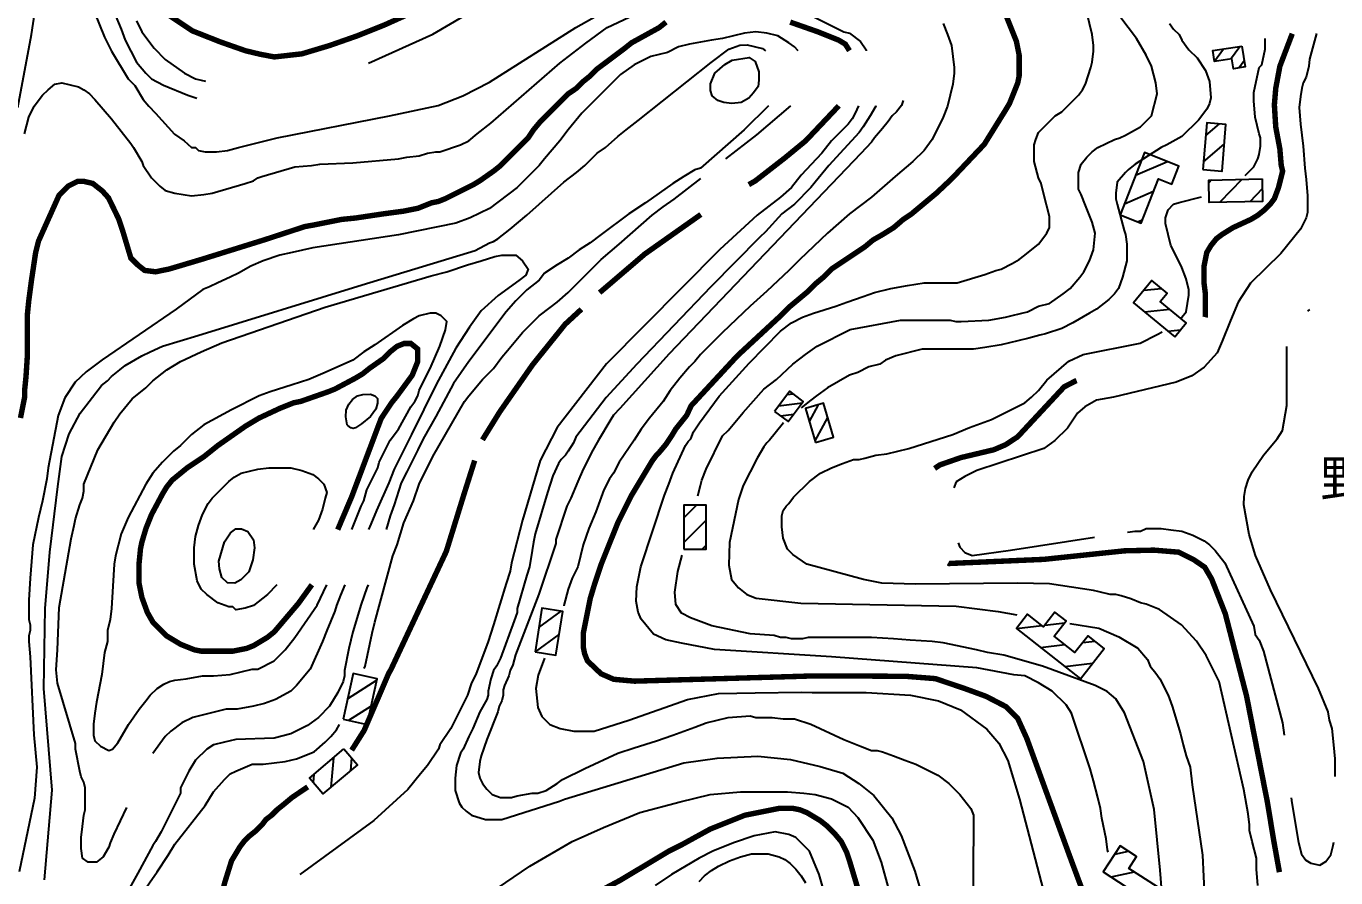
# Model space of a CAD drawing. Extents: x 35515948 to 35520624, y 3302916 to 3308279.
# Drawn here: x 35517389 to 35517992, y 3304804 to 3305196 of the extents above; entities that cross this region are included whole.
import ezdxf

# ---------------------------------------------------------------- set-up
doc = ezdxf.new("R2010")
doc.units = 0
doc.header["$LTSCALE"] = 10000
doc.header["$MEASUREMENT"] = 0
for name, color, linetype in [('2113', 7, 'CONTINUOUS'), ('8111', 34, 'CONTINUOUS'), ('8112', 34, 'CONTINUOUS')]:
    doc.layers.add(name, color=color, linetype=linetype)
doc.styles.add('仿宋体', font='')
doc.styles.get('仿宋体').set_extended_font_data('文鼎CS仿宋体')

msp = doc.modelspace()

# ---------------------------------------------------------------- linework, layer by layer
at = {"layer": '2113', "linetype": 'Continuous', "ltscale": 0.005}
for p, q in [((35517936.3, 3305179.5), (35517940.44, 3305185.16)), ((35517943.74, 3305180.48), (35517948.01, 3305186.33)), ((35517947.47, 3305176.42), (35517949.96, 3305179.82)), ((35517932.28, 3305145.38), (35517938.58, 3305150.69)), ((35517931.25, 3305133.18), (35517940.84, 3305141.28)), ((35517914.71, 3305133.26), (35517900, 3305126.86)), ((35517934.94, 3305124.84), (35517933.71, 3305123.55)), ((35517948.83, 3305125.11), (35517938.71, 3305114.58)), ((35517939.59, 3305128.89), (35517939.81, 3305129.08)), ((35517908.31, 3305119.57), (35517894.82, 3305113.7)), ((35517916.74, 3305123.24), (35517916.28, 3305123.04)), ((35517958.32, 3305120.81), (35517952.59, 3305114.85)), ((35517903.13, 3305106.41), (35517901.15, 3305105.55)), ((35517903.74, 3305074.08), (35517911.88, 3305074.86)), ((35517904.02, 3305064.2), (35517915.7, 3305065.31)), ((35517914.77, 3305055.31), (35517920.68, 3305055.87)), ((35517735.67, 3305020.81), (35517746.6, 3305022.32)), ((35517739.63, 3305026.05), (35517742.29, 3305026.42)), ((35517749.85, 3305013.66), (35517754.07, 3305021.39)), ((35517736.49, 3305016.23), (35517742.63, 3305017.08)), ((35517752.44, 3305004.8), (35517758.29, 3305015.48)), ((35517760.72, 3305006.32), (35517760.89, 3305006.62)), ((35517691.98, 3304969.38), (35517697.81, 3304975.21)), ((35517691.98, 3304957.89), (35517702.37, 3304968.28)), ((35517700.48, 3304954.91), (35517702.37, 3304956.8)), ((35517625.3, 3304918.79), (35517635.56, 3304926.29)), ((35517845.16, 3304918.34), (35517856.88, 3304919.75)), ((35517858.14, 3304919.9), (35517867.41, 3304921.01)), ((35517623.74, 3304907.6), (35517634.64, 3304915.56)), ((35517856.28, 3304909.6), (35517867.46, 3304910.95)), ((35517875.66, 3304911.93), (35517881.26, 3304912.61)), ((35517867.41, 3304900.87), (35517880.21, 3304902.41)), ((35517537.27, 3304886), (35517550.8, 3304894.67)), ((35517537.78, 3304876.11), (35517548.2, 3304882.79)), ((35517530.69, 3304858.81), (35517529.53, 3304845.33)), ((35517539.05, 3304858.82), (35517538.55, 3304852.92)), ((35517521.67, 3304851.22), (35517521.35, 3304847.49)), ((35517890.43, 3304814.5), (35517896.72, 3304815.84)), ((35517888.7, 3304804.04), (35517899.42, 3304806.32))]:
    msp.add_line(p, q, dxfattribs=at)
for points in [[(35517948.92, 3305186.48), (35517950.41, 3305176.88), (35517945.02, 3305176.04), (35517944.32, 3305180.58), (35517936.33, 3305179.33), (35517935.54, 3305184.4)], [(35517930.95, 3305129.62), (35517939.79, 3305128.88), (35517941.61, 3305150.44), (35517932.77, 3305151.18)], [(35517892.89, 3305108.79), (35517902.57, 3305104.99), (35517910.56, 3305125.29), (35517916.61, 3305122.91), (35517919.88, 3305131.23), (35517904.15, 3305137.42)], [(35517958.23, 3305125.29), (35517958.43, 3305114.97), (35517933.88, 3305114.49), (35517933.68, 3305124.82)], [(35517918.01, 3305052.63), (35517923.29, 3305059.03), (35517911.34, 3305068.92), (35517914.48, 3305072.71), (35517907.42, 3305078.54), (35517899, 3305068.35)], [(35517733.77, 3305018.3), (35517739.99, 3305013.59), (35517747, 3305022.85), (35517740.78, 3305027.56)], [(35517752.69, 3305003.96), (35517760.95, 3305006.39), (35517756.37, 3305022.06), (35517748.1, 3305019.64)], [(35517691.98, 3304954.91), (35517702.37, 3304954.91), (35517702.37, 3304975.21), (35517691.98, 3304975.21)], [(35517623.57, 3304907.62), (35517633.17, 3304906.13), (35517636.29, 3304926.18), (35517626.68, 3304927.67)], [(35517874.58, 3304895.24), (35517885.56, 3304909.23), (35517878.13, 3304915.07), (35517872.05, 3304907.34), (35517862.54, 3304914.81), (35517868.08, 3304921.86), (35517862.88, 3304925.94), (35517857.59, 3304919.19), (35517850.29, 3304924.92), (35517845.13, 3304918.36)], [(35517535.23, 3304876.66), (35517546.33, 3304874.24), (35517550.92, 3304895.24), (35517539.82, 3304897.66)], [(35517535.58, 3304862.94), (35517541.75, 3304855.62), (35517525.81, 3304842.19), (35517519.65, 3304849.51)], [(35517905.84, 3304792.92), (35517910.06, 3304799.43), (35517896.92, 3304807.95), (35517900.46, 3304813.41), (35517892.9, 3304818.31), (35517885.14, 3304806.34)]]:
    msp.add_lwpolyline(points, close=True, dxfattribs=at)
at = {"layer": '8111', "linetype": 'Continuous', "ltscale": 0.005}
for points, elevation in [([(35517385.48, 3305158.18), (35517391.78, 3305191.88), (35517394.62, 3305211.09)], 440), ([(35517416.5, 3305212.75), (35517425.39, 3305190.52), (35517428.57, 3305184.17), (35517436.19, 3305171.47), (35517439.36, 3305168.3), (35517443.17, 3305161.95), (35517445.71, 3305158.77), (35517448.89, 3305155.6), (35517457.62, 3305145.98), (35517462.08, 3305142.91), (35517465.4, 3305139.72), (35517467.3, 3305139.72), (35517468.57, 3305138.45), (35517471.75, 3305137.82), (35517476.83, 3305137.82), (35517481.91, 3305138.45), (35517486.99, 3305139.72), (35517504.77, 3305144.17), (35517556.49, 3305154.39), (35517578.88, 3305159.12), (35517590.22, 3305163.53), (35517602.52, 3305169.83), (35517642.24, 3305195.02), (35517665.56, 3305208.25)], 440), ([(35517546.8, 3305178.62), (35517576.45, 3305191.99), (35517609.84, 3305211.6)], 430), ([(35517745.44, 3305203.22), (35517765.76, 3305193.06), (35517768.3, 3305192.43), (35517773.38, 3305188.62), (35517775.94, 3305184.67), (35517776.01, 3305184.35)], 445), ([(35517388.56, 3305146.07), (35517390.47, 3305153.69), (35517393.01, 3305158.77), (35517396.82, 3305163.85), (35517399.36, 3305166.39), (35517402.53, 3305168.93), (35517405.71, 3305169.57), (35517413.33, 3305167.66), (35517415.87, 3305166.39), (35517418.41, 3305164.49), (35517420.95, 3305161.95), (35517428.57, 3305153.06), (35517437.46, 3305141.63), (35517438.73, 3305139.72), (35517442.54, 3305133.37), (35517443.17, 3305131.47), (35517446.98, 3305125.75), (35517450.79, 3305121.94), (35517453.33, 3305120.04), (35517457.78, 3305118.77), (35517465.4, 3305117.5), (35517471.11, 3305118.13), (35517474.92, 3305118.77), (35517490.16, 3305123.21), (35517493.97, 3305124.48), (35517495.88, 3305125.75), (35517497.78, 3305126.39), (35517513.02, 3305130.83), (35517520.65, 3305131.47), (35517524.45, 3305132.1), (35517539.7, 3305132.74), (35517560.65, 3305134.64), (35517564.46, 3305135.28), (35517570.17, 3305135.91), (35517573.98, 3305137.18), (35517577.8, 3305137.82), (35517579.7, 3305137.82), (35517589.23, 3305140.99), (35517593.03, 3305142.9), (35517596.84, 3305146.07), (35517603.15, 3305150.93), (35517634.99, 3305178.65), (35517646.96, 3305187.78), (35517656.74, 3305195.02), (35517666.82, 3305199.75)], 445), ([(35517429.84, 3305201.95), (35517433.01, 3305194.33), (35517434.92, 3305189.25), (35517440, 3305179.09), (35517444.44, 3305174.01), (35517446.98, 3305171.47), (35517452.54, 3305168.46), (35517463.77, 3305163.9), (35517467.79, 3305162.48)], 435), ([(35517440, 3305198.14), (35517442.54, 3305193.06), (35517448.25, 3305185.44), (35517453.33, 3305180.36), (35517462.22, 3305174.01), (35517467.3, 3305171.47), (35517469.84, 3305170.84), (35517471.86, 3305170.25)], 430), ([(35517811.48, 3305196.87), (35517813.38, 3305191.79), (35517815.28, 3305186.71), (35517815.92, 3305181.63), (35517816.55, 3305176.55), (35517816.55, 3305174.01), (35517815.92, 3305168.93), (35517813.38, 3305158.77), (35517811.48, 3305153.69), (35517806.4, 3305143.53), (35517802.59, 3305138.45), (35517797.51, 3305133.37), (35517789.25, 3305126.39), (35517778.45, 3305116.86), (35517773.38, 3305113.05), (35517768.3, 3305109.24), (35517763.22, 3305104.8), (35517758.13, 3305100.35), (35517745.44, 3305088.29), (35517740.35, 3305083.21), (35517730.2, 3305073.68), (35517722.58, 3305066.7), (35517709.88, 3305054.63), (35517704.8, 3305049.55), (35517699.72, 3305044.47), (35517697.17, 3305041.3), (35517694.63, 3305038.76), (35517690.19, 3305033.68), (35517685.74, 3305027.96), (35517682.57, 3305022.88), (35517676.22, 3305015.26), (35517672.41, 3305010.18), (35517669.23, 3305005.1), (35517662.25, 3304994.94), (35517659.71, 3304989.86), (35517657.8, 3304987.32), (35517655.27, 3304982.24), (35517653.36, 3304977.16), (35517651.45, 3304972.08), (35517648.28, 3304964.46), (35517645.74, 3304956.84), (35517643.2, 3304946.68), (35517640.66, 3304941.6), (35517638.76, 3304936.52), (35517636.85, 3304928.9), (35517636.83, 3304928.86)], 430), ([(35517887.3, 3304815.41), (35517887.04, 3304816.51), (35517886.41, 3304821.59), (35517884.5, 3304831.11), (35517883.87, 3304835.56), (35517882.59, 3304840.64), (35517880.69, 3304848.26), (35517879.08, 3304853.74), (35517870.53, 3304879.37), (35517867.99, 3304883.18), (35517861.64, 3304889.53), (35517855.29, 3304893.34), (35517848.94, 3304896.52), (35517843.93, 3304897.11), (35517826.9, 3304900.26), (35517760.07, 3304905.3), (35517706.16, 3304908.76), (35517691.03, 3304911.6), (35517683.77, 3304913.17), (35517678.1, 3304915.69), (35517672.42, 3304922.62), (35517671, 3304925.82), (35517670.16, 3304930.91), (35517670.47, 3304937.59), (35517672.17, 3304946.81), (35517683.2, 3304979.7), (35517685.11, 3304984.78), (35517687.02, 3304989.86), (35517692.73, 3305002.56), (35517694, 3305004.47), (35517695.27, 3305005.74), (35517696.54, 3305008.91), (35517699.3, 3305013.06), (35517708.31, 3305025.36), (35517722.09, 3305040.52), (35517736.55, 3305055.27), (35517741.62, 3305059.08), (35517746.7, 3305061.62), (35517751.78, 3305063.52), (35517761.95, 3305066.7), (35517767.02, 3305068.6), (35517774.65, 3305071.14), (35517779.73, 3305073.05), (35517787.34, 3305074.95), (35517794.97, 3305076.22), (35517802.59, 3305077.49), (35517817.83, 3305077.49), (35517830.52, 3305081.3), (35517835.6, 3305083.21), (35517838.15, 3305083.84), (35517843.23, 3305086.38), (35517846.4, 3305088.29), (35517848.94, 3305090.19), (35517855.29, 3305095.27), (35517859.1, 3305100.35), (35517860.37, 3305102.89), (35517860.37, 3305107.97), (35517857.83, 3305118.13), (35517856.56, 3305123.21), (35517855.29, 3305125.75), (35517853.38, 3305133.37), (35517853.38, 3305140.99), (35517854.02, 3305143.53), (35517855.29, 3305146.71), (35517862.91, 3305154.33), (35517866.09, 3305156.23), (35517873.7, 3305163.85), (35517875.61, 3305166.39), (35517876.88, 3305168.93), (35517879.42, 3305176.55), (35517880.05, 3305179.09), (35517880.69, 3305184.17), (35517880.69, 3305186.71), (35517880.05, 3305191.79), (35517877.52, 3305201.95)], 420), ([(35517698.48, 3304979.5), (35517699.72, 3304984.15), (35517700.35, 3304986.69), (35517702.26, 3304991.77), (35517709.88, 3305007.01), (35517712.41, 3305009.55), (35517719.4, 3305017.8), (35517728.92, 3305028.6), (35517734.64, 3305033.04), (35517742.26, 3305040.03), (35517745.44, 3305042.57), (35517747.98, 3305044.47), (35517753.47, 3305048.36), (35517768.63, 3305055.99), (35517791.79, 3305060.35), (35517809.57, 3305060.35), (35517814.65, 3305060.35), (35517817.19, 3305059.71), (35517819.73, 3305059.71), (35517832.43, 3305060.35), (35517840.05, 3305061.62), (35517842.59, 3305062.25), (35517847.67, 3305063.52), (35517850.21, 3305064.16), (35517855.29, 3305066.7), (35517860.37, 3305067.97), (35517866.72, 3305072.41), (35517869.9, 3305074.95), (35517874.34, 3305080.03), (35517876.24, 3305082.57), (35517878.78, 3305087.65), (35517880.69, 3305092.73), (35517881.33, 3305100.35), (35517880.05, 3305105.43), (35517876.88, 3305113.05), (35517874.98, 3305118.13), (35517873.7, 3305120.67), (35517873.7, 3305128.29), (35517874.98, 3305132.1), (35517877.52, 3305135.28), (35517880.05, 3305137.82), (35517882.59, 3305139.72), (35517890.22, 3305143.53), (35517892.76, 3305144.17), (35517895.3, 3305145.44), (35517902.28, 3305149.25), (35517907.36, 3305154.33), (35517909.9, 3305164.49), (35517909.27, 3305169.57), (35517907.36, 3305177.19), (35517904.82, 3305182.27), (35517900.38, 3305189.89), (35517896.56, 3305194.97), (35517892.76, 3305200.05)], 415), ([(35517915.62, 3305196.87), (35517917.52, 3305194.33), (35517920.06, 3305191.79), (35517921.33, 3305189.25), (35517924.51, 3305184.81), (35517928.31, 3305181), (35517932.12, 3305175.28), (35517934.03, 3305170.2), (35517934.66, 3305162.58), (35517934.03, 3305160.04), (35517932.76, 3305157.5), (35517928.95, 3305152.42), (35517921.33, 3305144.8), (35517914.34, 3305140.99), (35517911.8, 3305139.72), (35517899.74, 3305132.1), (35517896.56, 3305129.56), (35517895.3, 3305128.29), (35517891.48, 3305123.85), (35517890.85, 3305118.77), (35517890.85, 3305116.23), (35517891.48, 3305113.69), (35517894.66, 3305101.62), (35517895.3, 3305099.72), (35517895.93, 3305095.27), (35517895.93, 3305087.65), (35517894.02, 3305080.03), (35517892.12, 3305074.95), (35517890.22, 3305072.41), (35517887.67, 3305069.87), (35517881.96, 3305065.43), (35517878.78, 3305063.52), (35517871.16, 3305059.08), (35517866.09, 3305056.54), (35517858.47, 3305054), (35517855.92, 3305053.36), (35517850.84, 3305052.09), (35517845.77, 3305050.82), (35517838.15, 3305048.92), (35517830.52, 3305047.65), (35517825.45, 3305047.01), (35517823.85, 3305047.01), (35517801.7, 3305046.98), (35517789.62, 3305043.91), (35517784.8, 3305041.93), (35517782.27, 3305040.03), (35517777.19, 3305038.76), (35517772.1, 3305036.22), (35517768.3, 3305034.95), (35517758.13, 3305029.23), (35517753.05, 3305025.42), (35517750.52, 3305023.52), (35517746.06, 3305019.92)], 410), ([(35517744.69, 3305184.35), (35517742.9, 3305186.08), (35517740.35, 3305187.98), (35517735.27, 3305191.16), (35517730.2, 3305192.43), (35517725.12, 3305193.06), (35517720.03, 3305192.43), (35517709.88, 3305189.89), (35517704.8, 3305189.25), (35517694.63, 3305187.35), (35517689.55, 3305186.08), (35517684.48, 3305183.54), (35517676.85, 3305181.63), (35517669.23, 3305177.82), (35517662.88, 3305173.38), (35517645.1, 3305155.6), (35517638.76, 3305147.98), (35517634.95, 3305142.9), (35517627.96, 3305134.64), (35517625.42, 3305131.47), (35517615.26, 3305121.31), (35517602.56, 3305111.78), (35517593.67, 3305107.34), (35517587.09, 3305104.98), (35517560.61, 3305099.62), (35517521.21, 3305093.64), (35517511.75, 3305091.46), (35517506.04, 3305090.19), (35517498.42, 3305087.65), (35517492.7, 3305085.11), (35517486.99, 3305081.94), (35517483.18, 3305080.03), (35517477.46, 3305077.49), (35517473.65, 3305075.59), (35517470.66, 3305074.43), (35517458.36, 3305065.3), (35517424.32, 3305041.99), (35517416.92, 3305036.59), (35517411.83, 3305031.82), (35517407.06, 3305024.51), (35517403.99, 3305016.45), (35517399.36, 3304992.4), (35517398.72, 3304987.32), (35517396.82, 3304977.16), (35517394.91, 3304969.54), (35517392.37, 3304956.84), (35517391.1, 3304941.6), (35517390.47, 3304931.44), (35517390.47, 3304922.55), (35517391.1, 3304920.01), (35517391.1, 3304917.47), (35517390.47, 3304914.93), (35517390.47, 3304912.39), (35517391.16, 3304905.37), (35517392.75, 3304869.43), (35517394.24, 3304854.59), (35517393.07, 3304840.28), (35517386.02, 3304806.35)], 455), ([(35517983.35, 3305192.19), (35517980.1, 3305180.44), (35517979.75, 3305177.19), (35517978.48, 3305172.11), (35517977.21, 3305169.57), (35517976.58, 3305167.03), (35517975.94, 3305163.22), (35517975.3, 3305158.14), (35517975.94, 3305150.52), (35517976.58, 3305145.44), (35517977.21, 3305140.36), (35517977.84, 3305130.2), (35517978.48, 3305125.12), (35517979.12, 3305117.5), (35517979.12, 3305109.88), (35517978.48, 3305107.34), (35517975.94, 3305102.26), (35517966.85, 3305090.97), (35517952.86, 3305077.3), (35517947.24, 3305068.6), (35517943.63, 3305060.12), (35517939.92, 3305050.58), (35517937.49, 3305045.29), (35517931.55, 3305038.61), (35517925.93, 3305034.69), (35517918.62, 3305031.82), (35517889.79, 3305024.83), (35517881.94, 3305023.45), (35517876.64, 3305020.38), (35517873.25, 3305017.51), (35517868.69, 3305010.52), (35517862.86, 3305004.9), (35517857.77, 3305001.29), (35517826.93, 3304991.12), (35517821.31, 3304988.36), (35517817.39, 3304985.82), (35517816.3, 3304983.15)], 395), ([(35517950.39, 3305126.92), (35517950.54, 3305127.02), (35517954.35, 3305130.83), (35517956.26, 3305134.64), (35517956.89, 3305136.55), (35517957.52, 3305140.36), (35517957.52, 3305144.17), (35517956.89, 3305146.07), (35517954.98, 3305153.69), (35517954.35, 3305161.31), (35517954.35, 3305165.12), (35517956.89, 3305176.55), (35517958.16, 3305177.82), (35517959.64, 3305184.99), (35517959.64, 3305190.04)], 405), ([(35517793.02, 3305161.47), (35517792.16, 3305159.13), (35517789.88, 3305156.23), (35517787.98, 3305154.33), (35517786.08, 3305151.79), (35517783.53, 3305148.61), (35517779.73, 3305144.17), (35517778.45, 3305142.26), (35517773.48, 3305137.1), (35517685.22, 3305044.81), (35517662.52, 3305019.62), (35517659.71, 3305016.53), (35517658.44, 3305014.63), (35517652.73, 3305005.1), (35517649.55, 3304999.39), (35517647.65, 3304995.58), (35517645.74, 3304991.77), (35517643.2, 3304986.05), (35517640.02, 3304978.43), (35517638.12, 3304974.62), (35517633.04, 3304959.38), (35517633.04, 3304957.48), (35517625.32, 3304934.2), (35517614.61, 3304906.21), (35517613.35, 3304901.6), (35517612.09, 3304899.06), (35517611.45, 3304896.52), (35517609.55, 3304892.07), (35517608.91, 3304890.17), (35517608.91, 3304887.63), (35517608.27, 3304885.09), (35517607.01, 3304882.55), (35517606.37, 3304880.01), (35517601.29, 3304867.31), (35517598.75, 3304859.69), (35517598.12, 3304857.15), (35517597.48, 3304852.07), (35517598.12, 3304849.53), (35517599.38, 3304846.99), (35517601.29, 3304844.45), (35517603.83, 3304841.91), (35517607.64, 3304840.64), (35517612.72, 3304840.64), (35517615.26, 3304841.27), (35517622.24, 3304842.54), (35517624.78, 3304842.54), (35517628.59, 3304843.81), (35517633.67, 3304846.99), (35517636.22, 3304848.89), (35517646.38, 3304853.97), (35517661.62, 3304860.96), (35517669.23, 3304863.5), (35517679.4, 3304866.67), (35517687.02, 3304869.21), (35517692.09, 3304871.12), (35517697.17, 3304873.02), (35517702.26, 3304874.93), (35517712.41, 3304877.47), (35517722.58, 3304878.1), (35517725.12, 3304877.47), (35517727.66, 3304877.47), (35517732.73, 3304877.47), (35517737.81, 3304876.83), (35517742.9, 3304876.83), (35517750.52, 3304874.29), (35517765.76, 3304867.31), (35517773.38, 3304864.13), (35517778.45, 3304862.23), (35517780.99, 3304862.23), (35517783.53, 3304861.59), (35517788.62, 3304859.69), (35517793.7, 3304857.78), (35517798.77, 3304855.88), (35517808.94, 3304850.8), (35517814.02, 3304846.99), (35517819.09, 3304841.91), (35517824.17, 3304835.56), (35517825.45, 3304832.38), (35517825.43, 3304828.15), (35517825.11, 3304787.83)], 435), ([(35517772.41, 3305158.98), (35517770.84, 3305155.6), (35517769.56, 3305153.06), (35517767.66, 3305150.52), (35517760.04, 3305142.9), (35517755.59, 3305137.18), (35517753.05, 3305134.64), (35517746.07, 3305127.02), (35517741.62, 3305121.31), (35517736.55, 3305116.86), (35517725.75, 3305108.61), (35517708.53, 3305092.77), (35517656.48, 3305040.2), (35517633.69, 3305010.83), (35517625.85, 3304995.68), (35517617.8, 3304968.27), (35517612.72, 3304948.59), (35517612.09, 3304944.78), (35517610.18, 3304939.06), (35517604.47, 3304920.01), (35517601.92, 3304912.39), (35517596.21, 3304897.15), (35517594.3, 3304893.34), (35517592.4, 3304887.63), (35517584.78, 3304872.39), (35517579.7, 3304864.77), (35517579.06, 3304862.86), (35517573.98, 3304855.24), (35517570.81, 3304851.43), (35517565.05, 3304844.22), (35517549.29, 3304830.05), (35517515.24, 3304805.16)], 445), ([(35517711.4, 3305134.55), (35517725.7, 3305145.67), (35517741.31, 3305158.98)], 455), ([(35517544.95, 3304899.89), (35517545.41, 3304900.96), (35517548.59, 3304916.2), (35517549.85, 3304921.28), (35517558.11, 3304951.76), (35517560.02, 3304956.84), (35517563.19, 3304967), (35517567.63, 3304977.16), (35517570.17, 3304984.78), (35517576.52, 3304997.48), (35517591.13, 3305022.88), (35517593.03, 3305025.42), (35517599.38, 3305033.04), (35517604.47, 3305038.12), (35517608.27, 3305043.2), (35517610.81, 3305046.38), (35517617.8, 3305054.63), (35517625.42, 3305062.25), (35517630.5, 3305066.06), (35517633.67, 3305068.6), (35517638.76, 3305073.05), (35517653.99, 3305088.29), (35517662.25, 3305095.27), (35517677.49, 3305108.61), (35517682.57, 3305112.42), (35517687.54, 3305115.99), (35517699.87, 3305125.58)], 455), ([(35517920.63, 3305060.93), (35517921.33, 3305061.62), (35517923.23, 3305064.16), (35517924.51, 3305071.78), (35517924.51, 3305074.32), (35517923.23, 3305079.4), (35517921.33, 3305084.48), (35517918.79, 3305089.56), (35517916.25, 3305094.64), (35517913.71, 3305104.8), (35517913.71, 3305107.34), (35517914.98, 3305111.15), (35517917.52, 3305113.69), (35517920.05, 3305114.43), (35517930.34, 3305117.05)], 405), ([(35517979.35, 3305064.4), (35517980.2, 3305065.24)], 395), ([(35517956.26, 3304800), (35517955.62, 3304807.62), (35517955.62, 3304812.7), (35517953.72, 3304820.32), (35517952.45, 3304825.4), (35517952.45, 3304827.94), (35517951.81, 3304833.02), (35517949.8, 3304844.19), (35517938.45, 3304893.96), (35517932.46, 3304905.93), (35517928.05, 3304912.55), (35517921.11, 3304920.11), (35517911.02, 3304927.04), (35517904.82, 3304929.54), (35517902.28, 3304930.17), (35517897.84, 3304932.08), (35517893.39, 3304933.35), (35517890.85, 3304933.98), (35517888.31, 3304933.98), (35517883.23, 3304935.25), (35517880.56, 3304935.89), (35517860.32, 3304938.97), (35517845.69, 3304939.29), (35517798.63, 3304938.75), (35517783.15, 3304939.29), (35517774.78, 3304940.98), (35517748.61, 3304947.95), (35517742.26, 3304952.4), (35517739.72, 3304954.94), (35517737.81, 3304960.02), (35517737.18, 3304965.1), (35517737.18, 3304970.18), (35517737.81, 3304972.72), (35517739.09, 3304974.62), (35517740.35, 3304975.89), (35517742.55, 3304978.82), (35517749.88, 3304986.05), (35517754.96, 3304989.86), (35517760.04, 3304992.4), (35517765.12, 3304994.31), (35517770.2, 3304996.21), (35517772.74, 3304996.21), (35517775.28, 3304996.85), (35517780.36, 3304998.12), (35517785.44, 3304998.75), (35517795.6, 3305001.29), (35517805.76, 3305004.47), (35517815.92, 3305007.64), (35517823.54, 3305010.82), (35517828.62, 3305012.72), (35517833.7, 3305014.63), (35517848.94, 3305022.25), (35517852.12, 3305024.79), (35517855.29, 3305027.96), (35517859.15, 3305032.67), (35517869.33, 3305041.36), (35517875.8, 3305044.44), (35517902.08, 3305049.74), (35517909.93, 3305053.66), (35517912.26, 3305054.95)], 405), ([(35517991.86, 3304850.27), (35517991.81, 3304850.8), (35517991.81, 3304858.42), (35517991.18, 3304864.77), (35517990.55, 3304872.39), (35517989.27, 3304876.2), (35517988.64, 3304880.01), (35517984.16, 3304890.81), (35517962.09, 3304936.17), (35517955.16, 3304951.92), (35517952.32, 3304961.69), (35517949.8, 3304975.23), (35517949.91, 3304979.07), (35517950.54, 3304982.88), (35517951.81, 3304986.69), (35517953.72, 3304990.5), (35517958.8, 3304998.12), (35517965.15, 3305005.74), (35517967.69, 3305009.55), (35517969.59, 3305020.98), (35517969.59, 3305024.79), (35517969.59, 3305048.15)], 395), ([(35517737.98, 3305013.12), (35517734.01, 3305008.28), (35517731.47, 3305005.1), (35517730.2, 3305003.83), (35517728.92, 3305001.93), (35517725.75, 3304996.85), (35517719.4, 3304984.15), (35517717.19, 3304977.75), (35517713.09, 3304957.9), (35517712.78, 3304947.51), (35517714.04, 3304940.89), (35517717.19, 3304937.11), (35517720.98, 3304933.96), (35517725.39, 3304932.39), (35517745.95, 3304930.06), (35517817.39, 3304928.58), (35517836.79, 3304926.14), (35517845.3, 3304924.62)], 410), ([(35517896.27, 3304962.7), (35517899.74, 3304963.19), (35517902.28, 3304963.19), (35517904.82, 3304964.46), (35517907.36, 3304964.46), (35517911.8, 3304964.46), (35517916.25, 3304963.83), (35517921.33, 3304963.19), (35517926.41, 3304961.29), (35517931.49, 3304958.75), (35517934.03, 3304956.84), (35517936.57, 3304954.3), (35517941.02, 3304948.59), (35517954.35, 3304919.38), (35517954.98, 3304915.57), (35517956.89, 3304913.03), (35517958.8, 3304907.95), (35517967.69, 3304874.93), (35517968.34, 3304869.21)], 395), ([(35517818.27, 3304957.78), (35517819.09, 3304955.82), (35517821.31, 3304953.28), (35517824.7, 3304951.9), (35517842.41, 3304954.44), (35517881.07, 3304960.37)], 395), ([(35517913.5, 3304779.96), (35517911.29, 3304807.05), (35517908.55, 3304834.98), (35517903.57, 3304857.13), (35517894.88, 3304879.5), (35517890.85, 3304885.97), (35517886.92, 3304889.36), (35517881.41, 3304892.12), (35517857.2, 3304900.96), (35517839.41, 3304906.04), (35517831.8, 3304907.31), (35517826.72, 3304908.58), (35517811.48, 3304911.76), (35517806.4, 3304912.39), (35517796.23, 3304913.03), (35517788.62, 3304913.66), (35517778.45, 3304914.3), (35517760.67, 3304914.3), (35517756.23, 3304914.3), (35517751.78, 3304914.3), (35517749.24, 3304914.3), (35517746.7, 3304913.66), (35517741.62, 3304913.66), (35517739.09, 3304914.3), (35517736.55, 3304914.3), (35517733.54, 3304915.12), (35517722.62, 3304915.96), (35517704.92, 3304919.67), (35517695.17, 3304923.28), (35517690.93, 3304925.5), (35517688.39, 3304929.43), (35517687.86, 3304935.04), (35517689.23, 3304944.58), (35517691.25, 3304952.2)], 415), ([(35517869.75, 3304920.64), (35517883, 3304918.51), (35517892.33, 3304914.59), (35517901.02, 3304909.29), (35517905.45, 3304904.14), (35517906.73, 3304900.96), (35517909.27, 3304897.79), (35517911.17, 3304895.25), (35517914.98, 3304887.63), (35517916.88, 3304882.55), (35517920.7, 3304869.85), (35517921.97, 3304864.77), (35517923.23, 3304859.69), (35517925.14, 3304854.61), (35517926.11, 3304846.42), (35517930.84, 3304813.98), (35517931.79, 3304794.45)], 410), ([(35517627.88, 3304904.66), (35517625, 3304896.88), (35517623.94, 3304890.74), (35517624.79, 3304882.04), (35517626.7, 3304877.91), (35517630.3, 3304874.2), (35517635.07, 3304872.29), (35517641.32, 3304871.13), (35517650.76, 3304871.13), (35517666.66, 3304876.21), (35517693.69, 3304885.75), (35517708, 3304888.51), (35517724.85, 3304888.83), (35517746.16, 3304889.04), (35517751.15, 3304888.9), (35517775.94, 3304888.9), (35517796.4, 3304887.66), (35517809.33, 3304885.12), (35517819.4, 3304880.98), (35517831.49, 3304871.98), (35517837, 3304865.51), (35517841.24, 3304857.67), (35517846.55, 3304839.81), (35517860.11, 3304788.15)], 430), ([(35517442.54, 3304796.19), (35517449.52, 3304806.35), (35517454.6, 3304813.97), (35517457.78, 3304819.05), (35517471.75, 3304836.83), (35517475.56, 3304843.18), (35517480.64, 3304848.89), (35517483.18, 3304851.43), (35517485.72, 3304852.7), (35517493.34, 3304855.88), (35517498.42, 3304855.88), (35517508.58, 3304857.15), (35517513.66, 3304858.42), (35517521.91, 3304861.59), (35517526.99, 3304866.04), (35517529.53, 3304868.58), (35517532.08, 3304871.75), (35517533.59, 3304874.16)], 455), ([(35517971.67, 3304840.37), (35517971.94, 3304838.06), (35517975.01, 3304819.82), (35517976.39, 3304814.52), (35517978.4, 3304811.66), (35517980.63, 3304810.28), (35517984.87, 3304809.44), (35517987.62, 3304811.13), (35517989.85, 3304814.21), (35517991.02, 3304818.44), (35517991.24, 3304819.97)], 395), ([(35517756.23, 3304798.73), (35517754.33, 3304805.08), (35517751.78, 3304811.43), (35517749.88, 3304815.87), (35517743.53, 3304822.22), (35517740.35, 3304823.49), (35517734.01, 3304824.76), (35517724.48, 3304822.86), (35517714.95, 3304819.68), (35517705.43, 3304815.87), (35517699.08, 3304812.7), (35517686.38, 3304805.08), (35517678.76, 3304800)], 455)]:
    msp.add_lwpolyline(points, dxfattribs=dict(at, elevation=elevation))
at = {"layer": '8111', "linetype": 'Continuous', "ltscale": 0.005, "flags": 128}
for points, elevation in [([(35517397.77, 3304802.64), (35517401.24, 3304843.91), (35517397.41, 3304890.69), (35517398.1, 3304927.58), (35517400.18, 3304953.48), (35517403.82, 3304983.7), (35517405.64, 3304997.47), (35517409.1, 3305007.95), (35517414.12, 3305017.56), (35517424, 3305030.21), (35517426.66, 3305032.41), (35517428.57, 3305034.31), (35517432.38, 3305037.49), (35517434.92, 3305039.39), (35517442.54, 3305043.84), (35517446.35, 3305045.74), (35517452.06, 3305048.28), (35517468.25, 3305053.32), (35517543.9, 3305076.63), (35517595.92, 3305092.38), (35517602.56, 3305095.91), (35517604.47, 3305096.54), (35517606.37, 3305097.81), (35517612.09, 3305102.26), (35517615.9, 3305105.43), (35517619.7, 3305108.61), (35517625.42, 3305113.69), (35517631.13, 3305118.77), (35517636.85, 3305123.85), (35517642.56, 3305128.29), (35517646.38, 3305131.47), (35517652.09, 3305137.18), (35517655.9, 3305139.72), (35517661.62, 3305144.8), (35517665.42, 3305147.98), (35517671.02, 3305152.17), (35517704.67, 3305178.9), (35517712.72, 3305185.05), (35517717.74, 3305186.95), (35517721.21, 3305187.12), (35517728.31, 3305185.31), (35517729.57, 3305184.35)], 460), ([(35517780.43, 3305158.98), (35517780.36, 3305158.77), (35517777.82, 3305154.33), (35517774.65, 3305149.25), (35517772.74, 3305146.71), (35517765.76, 3305139.09), (35517758.77, 3305131.47), (35517752.42, 3305123.85), (35517750.52, 3305121.31), (35517742.9, 3305113.69), (35517737.18, 3305109.24), (35517729.56, 3305100.99), (35517727.02, 3305098.45), (35517704.45, 3305075.68), (35517670.4, 3305040.09), (35517656.22, 3305024.66), (35517642.35, 3305006.39), (35517641.3, 3305003.83), (35517638.76, 3305000.02), (35517637.48, 3304998.12), (35517635.58, 3304996.21), (35517634.31, 3304994.31), (35517631.77, 3304988.59), (35517629.23, 3304980.97), (35517623.52, 3304961.92), (35517622.88, 3304958.11), (35517622.24, 3304954.3), (35517620.98, 3304946.68), (35517619.7, 3304942.87), (35517615.26, 3304927.63), (35517615.26, 3304925.73), (35517613.99, 3304921.92), (35517607.64, 3304904.77), (35517605.73, 3304900.96), (35517604.47, 3304899.06), (35517603.2, 3304895.25), (35517601.92, 3304889.53), (35517601.92, 3304887.63), (35517601.29, 3304885.72), (35517598.12, 3304880.01), (35517594.94, 3304872.39), (35517593.03, 3304868.58), (35517590.49, 3304862.86), (35517589.23, 3304860.96), (35517587.32, 3304855.24), (35517586.69, 3304849.53), (35517586.69, 3304843.81), (35517588.59, 3304838.1), (35517589.86, 3304836.19), (35517591.77, 3304834.29), (35517594.3, 3304832.38), (35517600.66, 3304830.48), (35517608.27, 3304830.48), (35517634.86, 3304838.9), (35517637.12, 3304839.78), (35517691.97, 3304856.47), (35517707.42, 3304858.68), (35517726.02, 3304859.62), (35517741.15, 3304858.05), (35517754.85, 3304854.91), (35517765.24, 3304851.73), (35517772.55, 3304847.06), (35517779.55, 3304841.45), (35517787.71, 3304831.27), (35517792.01, 3304823.11), (35517798.32, 3304806.73), (35517801.15, 3304797.28)], 440), ([(35517730.97, 3305158.98), (35517719.82, 3305147.98), (35517699.72, 3305130.2), (35517699.72, 3305130.2)], 460), ([(35517699.72, 3305130.2), (35517697.17, 3305129.56), (35517692.09, 3305126.39), (35517687.02, 3305123.21), (35517674.31, 3305114.32), (35517666.7, 3305109.24), (35517653.99, 3305099.72), (35517648.91, 3305095.91), (35517643.84, 3305092.73), (35517638.76, 3305088.92), (35517633.67, 3305085.75), (35517627.96, 3305081.94), (35517625.42, 3305078.76), (35517619.7, 3305074.32), (35517614.62, 3305069.24), (35517610.18, 3305064.16), (35517593.03, 3305041.3), (35517586.05, 3305031.14), (35517577.8, 3305015.9), (35517572.08, 3305005.74), (35517569.54, 3305000.66), (35517564.46, 3304990.5), (35517561.92, 3304985.42), (35517558.74, 3304975.26), (35517556.84, 3304970.18), (35517555, 3304963.88)], 460), ([(35517411.42, 3304965.73), (35517412.06, 3304968.91), (35517413.96, 3304975.26), (35517415.23, 3304978.43), (35517415.87, 3304981.61), (35517415.87, 3304984.78), (35517422.22, 3305000.66), (35517429.84, 3305013.36), (35517432.38, 3305017.17), (35517438.09, 3305024.15), (35517444.44, 3305029.23), (35517447.62, 3305032.41), (35517453.97, 3305037.49), (35517460.32, 3305041.3), (35517469.84, 3305045.74), (35517479.28, 3305049.86), (35517526.88, 3305066.24), (35517575.74, 3305080.72), (35517582.88, 3305082.57), (35517592.4, 3305085.75), (35517598.75, 3305087.65), (35517605.1, 3305089.56), (35517608.27, 3305090.19), (35517614.62, 3305090.19), (35517617.8, 3305087.65), (35517620.34, 3305083.84), (35517619.24, 3305081.04), (35517616.09, 3305078.52), (35517606.63, 3305071.59), (35517598.75, 3305064.66), (35517593.39, 3305057.1), (35517587.09, 3305047.34), (35517577.95, 3305030.64), (35517566.6, 3305007.65), (35517561.92, 3304998.12), (35517558.74, 3304991.77), (35517556.2, 3304985.42), (35517550.49, 3304972.72), (35517547.95, 3304966.37), (35517546.88, 3304963.88)], 465), ([(35517539.15, 3304963.88), (35517543.51, 3304974.62), (35517544.77, 3304977.16), (35517546.05, 3304982.24), (35517551.12, 3304992.4), (35517551.76, 3304994.94), (35517556.84, 3305005.1), (35517560.65, 3305010.18), (35517566.37, 3305020.34), (35517568.27, 3305022.88), (35517569.54, 3305025.42), (35517570.17, 3305027.96), (35517572.72, 3305033.04), (35517575.26, 3305038.12), (35517579.7, 3305048.28), (35517582.24, 3305055.9), (35517582.88, 3305059.71), (35517580.34, 3305062.25), (35517577.8, 3305063.52), (35517575.26, 3305063.52), (35517570.17, 3305062.25), (35517567.63, 3305060.98), (35517562.55, 3305057.81), (35517549.85, 3305048.92), (35517544.77, 3305045.74), (35517539.7, 3305041.93), (35517526.99, 3305036.22), (35517519.38, 3305033.04), (35517511.75, 3305030.5), (35517501.59, 3305027.33), (35517496.51, 3305025.42), (35517483.81, 3305019.07), (35517471.11, 3305012.09), (35517465.4, 3305007.64), (35517460.32, 3305002.56), (35517457.14, 3305000.02), (35517452.06, 3304994.94), (35517447.62, 3304989.86), (35517444.44, 3304984.78), (35517436.19, 3304969.54), (35517433.01, 3304961.92), (35517430.47, 3304951.76), (35517429.84, 3304947.95), (35517429.2, 3304937.79), (35517428.57, 3304927.63), (35517427.93, 3304922.55), (35517426.66, 3304917.47), (35517426.66, 3304912.39), (35517425.39, 3304907.31), (35517424.76, 3304902.23), (35517424.12, 3304897.15), (35517421.58, 3304884.45), (35517420.95, 3304879.37), (35517420.31, 3304874.29), (35517420.31, 3304869.21), (35517420.95, 3304866.67), (35517423.49, 3304864.13), (35517427.3, 3304862.23), (35517429.02, 3304862.89), (35517431.53, 3304865.67), (35517436.38, 3304874.15), (35517441.27, 3304881.28), (35517444.44, 3304885.09), (35517446.35, 3304887.63), (35517449.52, 3304890.8), (35517452.7, 3304892.71), (35517455.24, 3304893.98), (35517457.78, 3304894.61), (35517462.86, 3304895.25), (35517470.48, 3304896.52), (35517475.56, 3304896.52), (35517483.18, 3304897.15), (35517488.26, 3304898.42), (35517493.34, 3304899.69), (35517495.88, 3304899.69), (35517503.5, 3304903.5), (35517508.58, 3304908.58), (35517513.02, 3304914.3), (35517523.24, 3304929.14), (35517527.66, 3304938.51)], 470), ([(35517504.67, 3304938.51), (35517500.31, 3304933.98), (35517493.88, 3304928.97), (35517490.07, 3304927.67), (35517485.72, 3304927), (35517484.45, 3304928.27), (35517482.54, 3304928.27), (35517477.46, 3304930.17), (35517472.38, 3304933.98), (35517469.84, 3304936.52), (35517467.94, 3304940.33), (35517466.67, 3304947.95), (35517466.67, 3304955.57), (35517467.3, 3304960.65), (35517468.57, 3304965.73), (35517470.48, 3304970.81), (35517473.02, 3304975.89), (35517474.92, 3304978.43), (35517482.54, 3304986.05), (35517485.08, 3304987.96), (35517488.26, 3304989.86), (35517495.88, 3304991.77), (35517500.96, 3304992.4), (35517511.12, 3304992.4), (35517516.2, 3304991.13), (35517521.28, 3304989.23), (35517523.82, 3304987.32), (35517526.36, 3304984.78), (35517527.63, 3304980.97), (35517526.99, 3304978.43), (35517525.73, 3304973.35), (35517523.82, 3304968.27), (35517521.38, 3304963.88)], 480), ([(35517435.53, 3304836.01), (35517429.71, 3304823.75), (35517427.93, 3304819.68), (35517427.3, 3304817.78), (35517424.76, 3304813.33), (35517421.58, 3304810.79), (35517417.77, 3304810.79), (35517415.23, 3304812.7), (35517414.6, 3304817.14), (35517414.6, 3304822.22), (35517415.23, 3304827.3), (35517415.87, 3304832.38), (35517416.5, 3304834.92), (35517416.5, 3304840), (35517416.5, 3304845.08), (35517415.87, 3304847.62), (35517414.6, 3304850.16), (35517413.96, 3304852.7), (35517412.06, 3304862.86), (35517412.06, 3304865.4), (35517403.65, 3304893.2), (35517403.13, 3304899.35), (35517403.65, 3304908.53), (35517404.51, 3304928.02), (35517410.05, 3304959.63), (35517411.42, 3304965.73), (35517411.42, 3304965.73)], 465), ([(35517546.72, 3304938.51), (35517546.05, 3304937.16), (35517543.51, 3304929.54), (35517539.7, 3304916.84), (35517537.79, 3304909.22), (35517535.88, 3304899.06), (35517535.88, 3304896.52), (35517535.25, 3304893.98), (35517532.71, 3304888.9), (35517528.9, 3304882.55), (35517523.82, 3304877.47), (35517518.74, 3304873.66), (35517511.12, 3304869.85), (35517503.5, 3304867.94), (35517485.72, 3304867.31), (35517480.64, 3304866.04), (35517475.56, 3304864.77), (35517472.38, 3304862.86), (35517467.3, 3304857.78), (35517464.13, 3304852.7), (35517460.32, 3304845.08), (35517460.32, 3304842.54), (35517451.43, 3304824.76), (35517448.89, 3304820.32), (35517447.62, 3304818.41), (35517440.63, 3304805.71), (35517433.65, 3304793.01)], 460), ([(35517536.02, 3304938.51), (35517533.98, 3304933.73), (35517532.08, 3304928.9), (35517531.44, 3304926.36), (35517529.53, 3304921.92), (35517527.63, 3304917.47), (35517525.73, 3304912.39), (35517520.01, 3304899.69), (35517513.66, 3304892.07), (35517511.12, 3304889.53), (35517504.13, 3304885.72), (35517499.05, 3304883.82), (35517493.97, 3304882.55), (35517486.35, 3304881.28), (35517481.27, 3304881.28), (35517466.03, 3304877.47), (35517460.95, 3304874.93), (35517455.87, 3304871.12), (35517453.33, 3304868.58), (35517447.65, 3304860.83)], 465), ([(35517576.45, 3304778.59), (35517621.08, 3304808.9), (35517640.69, 3304820.35), (35517655, 3304826.82), (35517671.85, 3304833.6), (35517690.4, 3304838.58), (35517704.08, 3304841.98), (35517718.13, 3304843.18), (35517739.72, 3304843.18), (35517747.34, 3304842.54), (35517752.42, 3304841.91), (35517760.04, 3304840), (35517767.66, 3304836.19), (35517772.15, 3304831.3), (35517779.09, 3304820.91), (35517782.87, 3304810.83), (35517786.34, 3304797.91)], 445), ([(35517699.08, 3304801.9), (35517701.62, 3304804.44), (35517704.8, 3304806.98), (35517707.97, 3304808.89), (35517713.05, 3304811.43), (35517718.13, 3304813.33), (35517723.21, 3304814.6), (35517730.83, 3304814.6), (35517735.91, 3304813.33), (35517738.45, 3304812.06), (35517740.99, 3304810.16), (35517743.53, 3304807.62), (35517746.07, 3304804.44), (35517747.98, 3304801.27)], 460)]:
    msp.add_lwpolyline(points, dxfattribs=dict(at, elevation=elevation))
for points, elevation in [([(35517710.38, 3305160.54), (35517707.7, 3305161.49), (35517705.1, 3305163.57), (35517704.23, 3305166.08), (35517704.23, 3305169.02), (35517706.31, 3305174.05), (35517710.9, 3305177.94), (35517714.28, 3305180.02), (35517722.07, 3305181.15), (35517724.84, 3305179.33), (35517726.49, 3305174.57), (35517726.49, 3305170.84), (35517726.23, 3305167.9), (35517724.15, 3305164.96), (35517721.9, 3305162.44), (35517718.44, 3305160.54), (35517714.11, 3305160.1)], 465), ([(35517536.49, 3305015.87), (35517536.62, 3305018.95), (35517537.74, 3305021.59), (35517539.48, 3305023.8), (35517541.77, 3305025.48), (35517544.28, 3305026.05), (35517547.75, 3305026.18), (35517549.78, 3305025.4), (35517550.95, 3305024.23), (35517551.04, 3305022.06), (35517550.26, 3305019.29), (35517547.83, 3305016), (35517543.59, 3305012.54), (35517540.86, 3305010.72), (35517539.82, 3305010.37), (35517538.78, 3305010.72), (35517537.4, 3305011.76), (35517537.05, 3305012.11)], 480), ([(35517488.17, 3304940.83), (35517485.4, 3304939.19), (35517481.93, 3304939.45), (35517479.42, 3304941.79), (35517478.3, 3304945.86), (35517478.03, 3304949.32), (35517480.63, 3304958.24), (35517483.32, 3304962.4), (35517485.83, 3304964.22), (35517488.43, 3304964.22), (35517491.37, 3304963.09), (35517493.88, 3304959.19), (35517494.32, 3304955.47), (35517493.62, 3304950.01), (35517491.8, 3304944.47)], 485)]:
    msp.add_lwpolyline(points, close=True, dxfattribs=dict(at, elevation=elevation))
at = {"layer": '8112', "linetype": 'Continuous', "ltscale": 0.005, "const_width": 2.5}
for points, elevation in [([(35517567, 3305201.95), (35517554.3, 3305196.24), (35517541.6, 3305191.16), (35517528.9, 3305186.71), (35517522.55, 3305184.81), (35517516.2, 3305182.9), (35517503.51, 3305181.48), (35517496.89, 3305182.74), (35517490.27, 3305184.32), (35517478.61, 3305188.41), (35517465.86, 3305193.45), (35517455.46, 3305200.38)], 425), ([(35517877.83, 3304791.61), (35517869.63, 3304813.66), (35517849.93, 3304867.73), (35517845.69, 3304877.06), (35517840.39, 3304882.36), (35517831.17, 3304887.13), (35517821.31, 3304890.74), (35517807.85, 3304895.29), (35517794.39, 3304896.35), (35517767.78, 3304896.52), (35517750.52, 3304896.52), (35517745.63, 3304896.35), (35517669.31, 3304894.13), (35517659.77, 3304894.98), (35517653.94, 3304897.52), (35517647.65, 3304903.5), (35517646.38, 3304906.68), (35517645.74, 3304909.85), (35517645.74, 3304916.2), (35517647.01, 3304922.55), (35517648.91, 3304932.08), (35517650.82, 3304938.43), (35517653.99, 3304947.95), (35517661.62, 3304967), (35517664.79, 3304973.35), (35517667.97, 3304979.7), (35517677.49, 3304995.58), (35517679.4, 3304998.12), (35517680.66, 3304999.39), (35517683.84, 3305003.2), (35517686.38, 3305007.01), (35517688.28, 3305010.18), (35517693.37, 3305016.53), (35517695.38, 3305020.9), (35517716.69, 3305043.91), (35517737.18, 3305062.89), (35517740.99, 3305066.7), (35517748.61, 3305073.05), (35517752.42, 3305076.86), (35517756.23, 3305080.03), (35517760.04, 3305083.84), (35517775.28, 3305094), (35517779.09, 3305097.18), (35517783.53, 3305099.72), (35517788.62, 3305102.89), (35517793.06, 3305106.7), (35517796.87, 3305109.24), (35517808.3, 3305118.77), (35517815.48, 3305125.53), (35517830.32, 3305141.21), (35517840.05, 3305156.87), (35517841.95, 3305160.04), (35517845.77, 3305169.57), (35517846.4, 3305172.74), (35517846.4, 3305179.09), (35517846.4, 3305182.27), (35517845.13, 3305188.62), (35517840.05, 3305201.32)], 425), ([(35517683.84, 3305197.51), (35517680.66, 3305194.97), (35517667.97, 3305187.98), (35517664.79, 3305185.44), (35517652.09, 3305175.92), (35517648.91, 3305172.74), (35517645.74, 3305170.2), (35517642.56, 3305167.03), (35517638.76, 3305164.49), (35517626.05, 3305151.79), (35517622.88, 3305147.98), (35517620.34, 3305144.17), (35517607.64, 3305131.47), (35517604.47, 3305128.93), (35517598.12, 3305124.48), (35517594.94, 3305122.58), (35517588.59, 3305119.4), (35517582.24, 3305116.23), (35517579.06, 3305114.96), (35517575.89, 3305114.32), (35517569.54, 3305111.78), (35517563.19, 3305110.51), (35517553.66, 3305109.24), (35517540.97, 3305107.34), (35517534.62, 3305106.7), (35517521.91, 3305104.16), (35517517.63, 3305103.41), (35517499.34, 3305097.42), (35517470.03, 3305088.29), (35517455.21, 3305083.88), (35517448.89, 3305082.57), (35517443.81, 3305083.21), (35517440.63, 3305085.75), (35517437.46, 3305088.92), (35517435.55, 3305095.27), (35517433.65, 3305101.62), (35517431.88, 3305106.87), (35517427.16, 3305116.64), (35517424.32, 3305119.79), (35517419.91, 3305123.25), (35517415.81, 3305124.2), (35517412.97, 3305124.2), (35517408.56, 3305121.99), (35517404.46, 3305117.9), (35517395, 3305096.79), (35517393.64, 3305091.46), (35517391.74, 3305078.76), (35517390.47, 3305069.24), (35517389.83, 3305062.89), (35517389.83, 3305050.19), (35517389.83, 3305043.84), (35517389.2, 3305034.31), (35517388.56, 3305027.96), (35517388.56, 3305024.79), (35517386.66, 3305015.26)], 450), ([(35517768.28, 3305184.35), (35517766.39, 3305187.35), (35517763.22, 3305189.25), (35517753.69, 3305193.06), (35517740.99, 3305197.51)], 450), ([(35517931.96, 3305061.68), (35517932.12, 3305062.25), (35517932.12, 3305067.33), (35517932.12, 3305072.41), (35517931.49, 3305077.49), (35517931.49, 3305085.11), (35517932.76, 3305091.46), (35517934.66, 3305094.64), (35517937.2, 3305097.81), (35517939.74, 3305099.72), (35517944.83, 3305102.89), (35517953.08, 3305106.7), (35517956.26, 3305108.61), (35517959.43, 3305111.15), (35517961.97, 3305113.69), (35517963.88, 3305116.23), (35517965.78, 3305121.31), (35517967.69, 3305128.93), (35517967.05, 3305131.47), (35517966.41, 3305139.09), (35517964.51, 3305149.25), (35517963.88, 3305159.41), (35517964.51, 3305167.03), (35517966.41, 3305177.19), (35517972.12, 3305192.19)], 400), ([(35517721.92, 3305122.7), (35517724.85, 3305124.36), (35517738.63, 3305135.07), (35517748.17, 3305142.91), (35517763.37, 3305158.98)], 450), ([(35517653.26, 3305072.96), (35517674.08, 3305090.76), (35517699.87, 3305108.96)], 450), ([(35517599.32, 3305005.22), (35517607.26, 3305018.05), (35517622.4, 3305039.78), (35517637.4, 3305058.43), (35517644.87, 3305065.33)], 450), ([(35517807.46, 3304992.06), (35517809.86, 3304993.66), (35517819.62, 3304997.06), (35517834.77, 3305000.66), (35517840.18, 3305002.99), (35517845.69, 3305006.6), (35517867.1, 3305029.6), (35517872.4, 3305032.35), (35517872.84, 3305032.52)], 400), ([(35517539.12, 3304862.35), (35517544.86, 3304871.44), (35517556.2, 3304897.79), (35517557.13, 3304899.34), (35517582.67, 3304953.83), (35517590.86, 3304980.29), (35517595.74, 3304995.69)], 450), ([(35517464.62, 3304762.93), (35517464.3, 3304765.98), (35517466.03, 3304775.87), (35517468.57, 3304780.95), (35517476.19, 3304791.11), (35517480, 3304798.73), (35517480.64, 3304801.27), (35517483.81, 3304811.43), (35517487.62, 3304817.78), (35517489.53, 3304820.32), (35517492.07, 3304822.86), (35517495.24, 3304825.4), (35517497.78, 3304827.94), (35517499.69, 3304830.48), (35517502.23, 3304832.38), (35517504.77, 3304834.92), (35517507.94, 3304837.46), (35517511.69, 3304840.6), (35517518.88, 3304845.46)], 450), ([(35517772.1, 3304798.73), (35517770.2, 3304805.08), (35517768.3, 3304811.43), (35517767.02, 3304815.24), (35517764.48, 3304820.32), (35517761.31, 3304824.13), (35517758.13, 3304827.3), (35517754.96, 3304829.84), (35517748.61, 3304833.65), (35517745.44, 3304834.92), (35517742.26, 3304835.56), (35517735.91, 3304835.56), (35517726.38, 3304833.65), (35517720.03, 3304832.38), (35517704.16, 3304826.03), (35517691.46, 3304819.05), (35517685.11, 3304815.87), (35517675.59, 3304810.16), (35517669.23, 3304806.35), (35517662.88, 3304802.54), (35517653.36, 3304797.46)], 450)]:
    msp.add_lwpolyline(points, dxfattribs=dict(at, elevation=elevation))
at = {"layer": '8112', "linetype": 'Continuous', "ltscale": 0.005, "const_width": 2.5, "flags": 128}
for points, elevation in [([(35517532.69, 3304963.88), (35517539.14, 3304979.04), (35517552.71, 3305015.08), (35517557.48, 3305022.25), (35517560.02, 3305025.42), (35517567, 3305034.95), (35517569.54, 3305041.3), (35517569.54, 3305047.01), (35517566.37, 3305049.55), (35517563.19, 3305049.55), (35517560.02, 3305048.28), (35517556.84, 3305045.74), (35517553.66, 3305042.57), (35517547.31, 3305038.12), (35517544.14, 3305035.58), (35517540.97, 3305033.68), (35517531.44, 3305028.6), (35517528.27, 3305027.33), (35517515.56, 3305022.88), (35517512.39, 3305022.25), (35517506.04, 3305019.71), (35517496.51, 3305015.26), (35517490.16, 3305011.45), (35517483.81, 3305007.01), (35517477.46, 3305002.56), (35517471.11, 3304997.48), (35517463.49, 3304992.4), (35517456.51, 3304986.69), (35517453.97, 3304983.51), (35517452.06, 3304980.34), (35517446.98, 3304970.81), (35517444.44, 3304964.46), (35517442.54, 3304958.11), (35517441.9, 3304954.94), (35517441.27, 3304948.59), (35517441.27, 3304939.06), (35517442.54, 3304932.71), (35517445.08, 3304925.73), (35517447.62, 3304921.28), (35517453.97, 3304914.93), (35517460.32, 3304911.12), (35517466.67, 3304908.58), (35517469.84, 3304907.95), (35517484.45, 3304907.95), (35517490.8, 3304909.22), (35517493.97, 3304910.49), (35517500.32, 3304914.3), (35517503.5, 3304916.84), (35517514.55, 3304929.85), (35517520.81, 3304938.51)], 475), ([(35517966.2, 3304806.2), (35517963.56, 3304820.88), (35517960.7, 3304838.27), (35517951.06, 3304887.35), (35517941.29, 3304925.15), (35517934.98, 3304941.21), (35517931.83, 3304946.57), (35517926.78, 3304950.03), (35517919.85, 3304953.5), (35517908.5, 3304954.44), (35517894.94, 3304954.13), (35517857.77, 3304950.2), (35517814.1, 3304948.29), (35517813.68, 3304948.52)], 400)]:
    msp.add_lwpolyline(points, dxfattribs=dict(at, elevation=elevation))

# ---------------------------------------------------------------- texts
at = {"layer": '2113', "linetype": 'Continuous', "ltscale": 0.005, "style": '仿宋体'}
msp.add_text('野', height=17, dxfattribs=at).set_placement((35517985.04, 3304978.82, 3306519.62))

doc.saveas('drawing.dxf')
